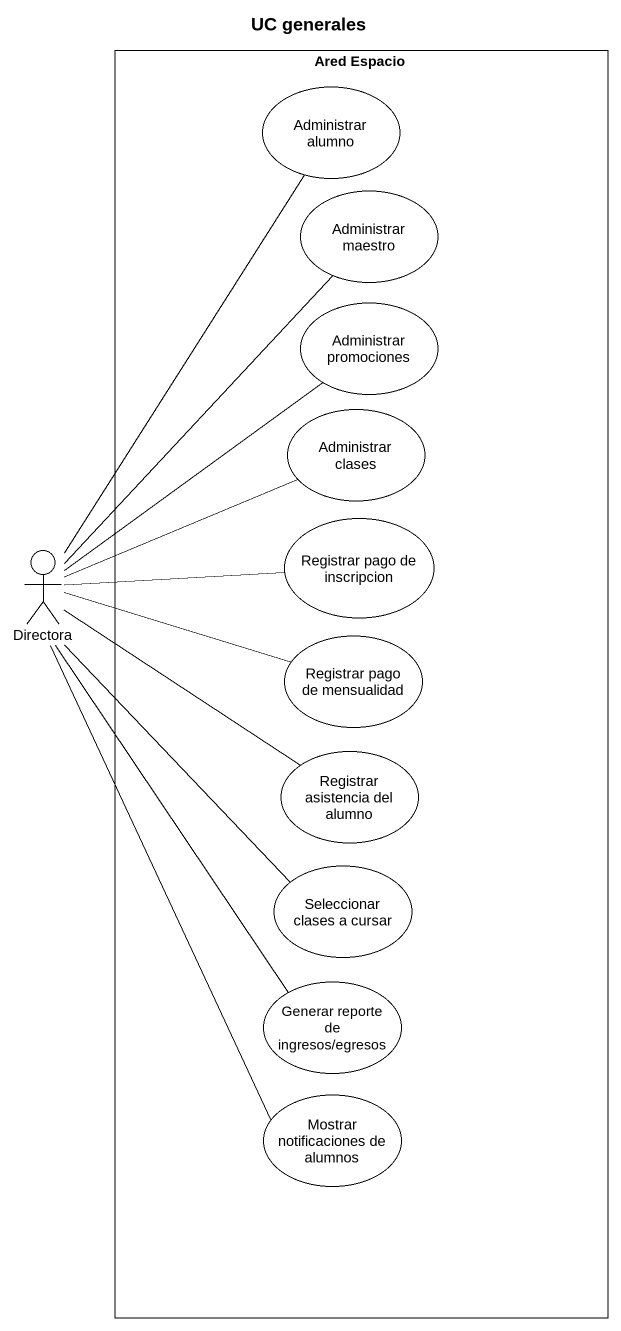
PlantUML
@startuml
title UC generales
rectangle "Ared Espacio" as Ared_Espacio {
  usecase "Administrar alumno" as Administrar_alumno
  usecase "Administrar maestro" as Administrar_maestro
  usecase "Administrar promociones" as Administrar_promociones
  usecase "Administrar clases" as Administrar_clases
  usecase "Registrar pago de inscripcion" as Registrar_pago_de
  usecase "Registrar pago de mensualidad" as Registrar_pago_de_2
  usecase "Registrar asistencia del alumno" as Registrar_asistencia_del
  usecase "Seleccionar clases a cursar" as Seleccionar_clases_a_cursar
  usecase "Generar reporte de ingresos/egresos" as Generar_reporte_de_ingresos
  usecase "Mostrar notificaciones de alumnos" as Mostrar_notificaciones_de
}
actor Directora
Administrar_alumno -- Directora
Administrar_maestro -- Directora
Administrar_promociones -- Directora
Administrar_clases -left- Directora
Directora -- Seleccionar_clases_a_cursar
Directora -- Mostrar_notificaciones_de
Registrar_pago_de -left- Directora
Registrar_pago_de_2 -left- Directora
Registrar_asistencia_del -up- Directora
Generar_reporte_de_ingresos -up- Directora
@enduml
